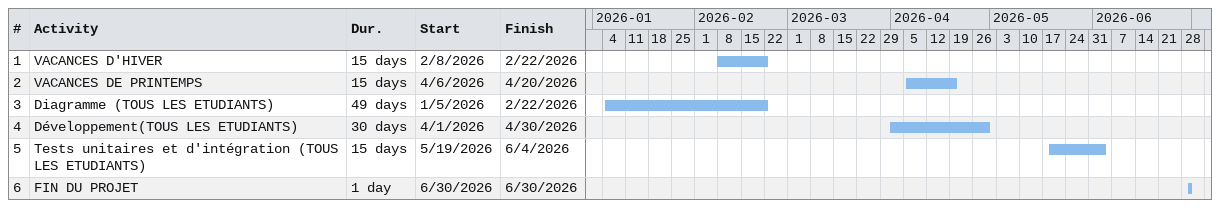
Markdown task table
| ID | Task | Duration | Start | Finish |
|---|---|---|---|---|
| 1 | VACANCES D'HIVER | 15d | 2026-02-08 | 2026-02-22 |
| 2 | VACANCES DE PRINTEMPS | 15d | 2026-04-06 | 2026-04-20 |
| 3 | Diagramme (TOUS LES ETUDIANTS) | 49d | 2026-01-05 | 2026-02-22 |
| 4 | Développement(TOUS LES ETUDIANTS) | 30d | 2026-04-01 | 2026-04-30 |
| 5 | Tests unitaires et d'intégration (TOUS LES ETUDIANTS) | 15d | 2026-05-19 | 2026-06-04 |
| 6 | FIN DU PROJET | 1d | 2026-06-30 | 2026-06-30 |
